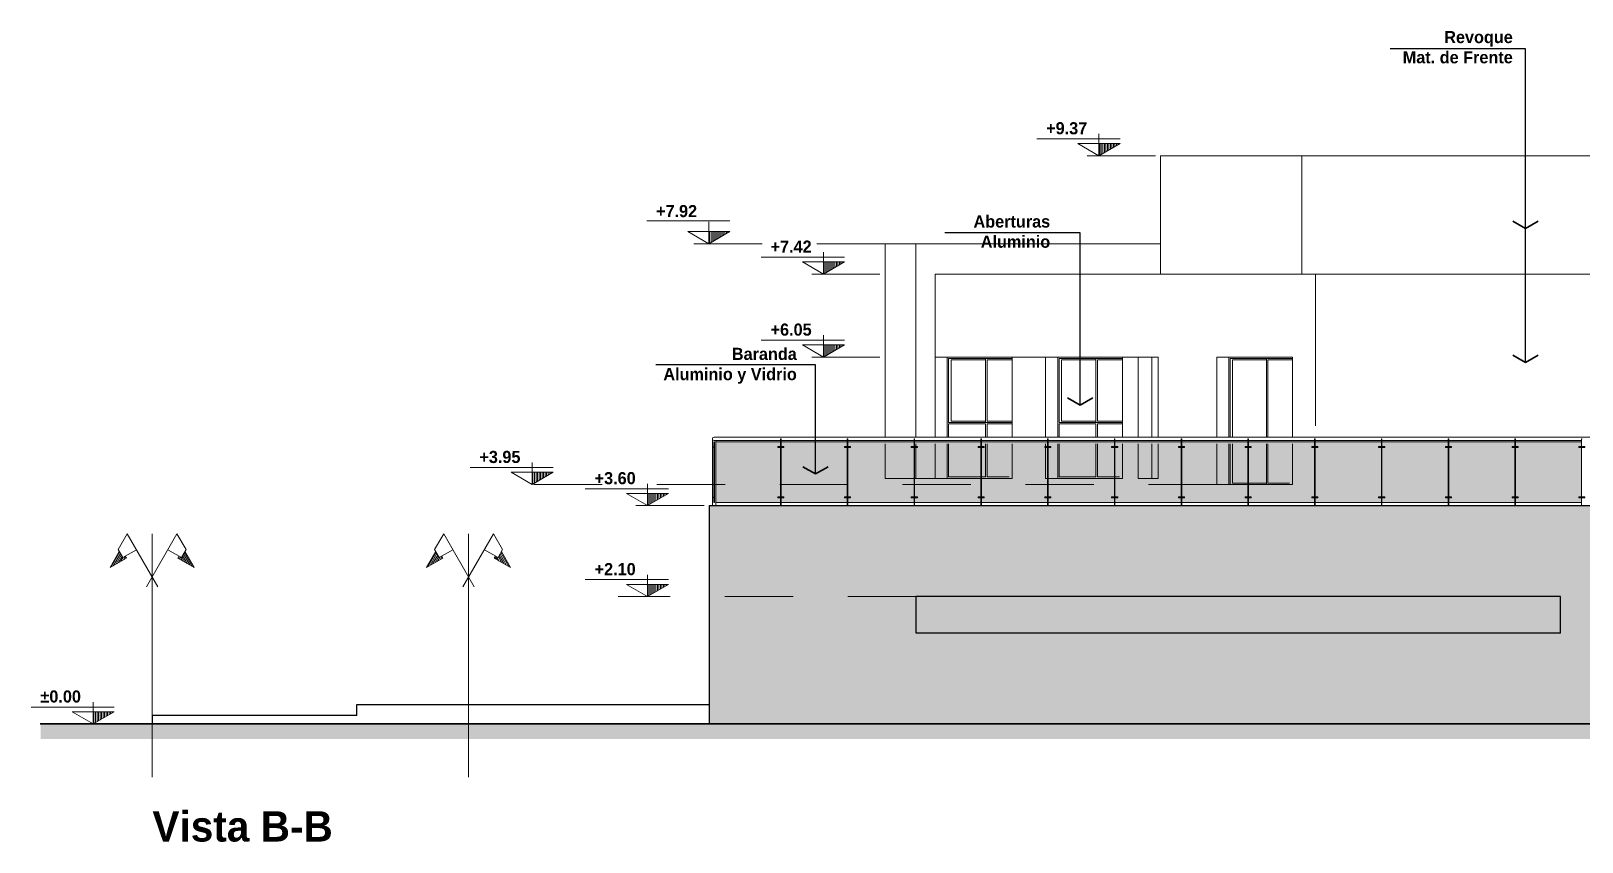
# Model space of a CAD drawing. Header units: millimetres. Extents: x 110427 to 125914, y 76277 to 76441.
# Drawn here: x 113971.12 to 113996.68, y 76370.08 to 76383.45 of the extents above; entities that cross this region are included whole.
import ezdxf

# ---------------------------------------------------------------- set-up
doc = ezdxf.new("R2010")
doc.units = ezdxf.units.MM
doc.linetypes.add('CENTER', pattern=[50.8, 31.75, -6.35, 6.35, -6.35])
doc.linetypes.add('JIS_02_0.7', pattern=[1.35, 0.75, -0.6])
for name, color, linetype, lineweight in [('02_CIVIL EXIST', 8, 'Continuous', 25), ('04_CIVIL A CONSTRUIR', 250, 'Continuous', 35), ('05_CIVIL A DEMOLER', 221, 'Continuous', 18), ('06_CIVIL VISTAS GRUESA', 244, 'Continuous', 13), ('08_CIVIL VISTAS FINO', 251, 'Continuous', 5), ('10_CIVIL EJES', 230, 'CENTER', 15), ('11_CARPINTERIA Y MOBILIARIO', 141, 'Continuous', 9), ('12_HATCH', 8, 'Continuous', 9), ('12_TEXTOS', 4, 'Continuous', 40), ('13_COTAS', 8, 'Continuous', 9), ('VIDRIOS', 254, 'Continuous', 9)]:
    doc.layers.add(name, color=color, linetype=linetype, lineweight=lineweight)
doc.layers.add('14_TEXTOS', color=4, linetype='Continuous')
doc.styles.add('JDS1', font='GOTHICB.TTF')
doc.dimstyles.new('1_100_JDS', dxfattribs={"dimscale": 100, "dimtxt": 2, "dimasz": 1.5, "dimexe": 1, "dimexo": 1, "dimgap": 0.75, "dimtad": 1, "dimlfac": 0.001, "dimzin": 4, "dimdsep": 46, "dimtxsty": 'JDS1', "dimcen": 0.09, "dimdle": 0.1, "dimclrd": 8, "dimclre": 8, "dimclrt": 150, "dimadec": 0, "dimazin": 0, "dimtfac": 1, "dimtmove": 2, "dimatfit": 0, "dimfxl": 0, "dimtolj": 1, "dimtzin": 0, "dimarcsym": 0})

msp = doc.modelspace()

# ---------------------------------------------------------------- hatches: boundary and pattern name
at = {"layer": '12_HATCH'}
for points in [[(113982.403, 76376.68), (113983.47, 76376.68), (113983.47, 76376.603), (113983.425, 76376.603), (113983.425, 76376.583), (113983.47, 76376.583), (113983.47, 76375.772), (113983.425, 76375.772), (113983.425, 76375.752), (113983.47, 76375.752), (113983.47, 76375.675), (113982.403, 76375.675), (113982.403, 76375.752), (113982.403, 76375.772), (113982.403, 76376.583), (113982.403, 76376.603)], [(113984.57, 76376.68), (113983.48, 76376.68), (113983.48, 76376.603), (113983.525, 76376.603), (113983.525, 76376.583), (113983.48, 76376.583), (113983.48, 76375.772), (113983.525, 76375.772), (113983.525, 76375.752), (113983.48, 76375.752), (113983.48, 76375.675), (113984.57, 76375.675), (113984.57, 76375.752), (113984.525, 76375.752), (113984.525, 76375.772), (113984.57, 76375.772), (113984.57, 76376.583), (113984.525, 76376.583), (113984.525, 76376.603), (113984.57, 76376.603)], [(113984.58, 76376.68), (113985.67, 76376.68), (113985.67, 76376.603), (113985.625, 76376.603), (113985.625, 76376.583), (113985.67, 76376.583), (113985.67, 76375.772), (113985.625, 76375.772), (113985.625, 76375.752), (113985.67, 76375.752), (113985.67, 76375.675), (113984.58, 76375.675), (113984.58, 76375.752), (113984.625, 76375.752), (113984.625, 76375.772), (113984.58, 76375.772), (113984.58, 76376.583), (113984.625, 76376.583), (113984.625, 76376.603), (113984.58, 76376.603)], [(113986.77, 76376.68), (113985.68, 76376.68), (113985.68, 76376.603), (113985.725, 76376.603), (113985.725, 76376.583), (113985.68, 76376.583), (113985.68, 76375.772), (113985.725, 76375.772), (113985.725, 76375.752), (113985.68, 76375.752), (113985.68, 76375.675), (113986.77, 76375.675), (113986.77, 76375.752), (113986.725, 76375.752), (113986.725, 76375.772), (113986.77, 76375.772), (113986.77, 76376.583), (113986.725, 76376.583), (113986.725, 76376.603), (113986.77, 76376.603)], [(113986.78, 76376.68), (113987.87, 76376.68), (113987.87, 76376.603), (113987.825, 76376.603), (113987.825, 76376.583), (113987.87, 76376.583), (113987.87, 76375.772), (113987.825, 76375.772), (113987.825, 76375.752), (113987.87, 76375.752), (113987.87, 76375.675), (113986.78, 76375.675), (113986.78, 76375.752), (113986.825, 76375.752), (113986.825, 76375.772), (113986.78, 76375.772), (113986.78, 76376.583), (113986.825, 76376.583), (113986.825, 76376.603), (113986.78, 76376.603)], [(113988.97, 76376.68), (113987.88, 76376.68), (113987.88, 76376.603), (113987.925, 76376.603), (113987.925, 76376.583), (113987.88, 76376.583), (113987.88, 76375.772), (113987.925, 76375.772), (113987.925, 76375.752), (113987.88, 76375.752), (113987.88, 76375.675), (113988.97, 76375.675), (113988.97, 76375.752), (113988.925, 76375.752), (113988.925, 76375.772), (113988.97, 76375.772), (113988.97, 76376.583), (113988.925, 76376.583), (113988.925, 76376.603), (113988.97, 76376.603)], [(113988.98, 76376.68), (113990.07, 76376.68), (113990.07, 76376.603), (113990.025, 76376.603), (113990.025, 76376.583), (113990.07, 76376.583), (113990.07, 76375.772), (113990.025, 76375.772), (113990.025, 76375.752), (113990.07, 76375.752), (113990.07, 76375.675), (113988.98, 76375.675), (113988.98, 76375.752), (113989.025, 76375.752), (113989.025, 76375.772), (113988.98, 76375.772), (113988.98, 76376.583), (113989.025, 76376.583), (113989.025, 76376.603), (113988.98, 76376.603)], [(113991.17, 76376.68), (113990.08, 76376.68), (113990.08, 76376.603), (113990.125, 76376.603), (113990.125, 76376.583), (113990.08, 76376.583), (113990.08, 76375.772), (113990.125, 76375.772), (113990.125, 76375.752), (113990.08, 76375.752), (113990.08, 76375.675), (113991.17, 76375.675), (113991.17, 76375.752), (113991.125, 76375.752), (113991.125, 76375.772), (113991.17, 76375.772), (113991.17, 76376.583), (113991.125, 76376.583), (113991.125, 76376.603), (113991.17, 76376.603)], [(113991.18, 76376.68), (113992.27, 76376.68), (113992.27, 76376.603), (113992.225, 76376.603), (113992.225, 76376.583), (113992.27, 76376.583), (113992.27, 76375.772), (113992.225, 76375.772), (113992.225, 76375.752), (113992.27, 76375.752), (113992.27, 76375.675), (113991.18, 76375.675), (113991.18, 76375.752), (113991.225, 76375.752), (113991.225, 76375.772), (113991.18, 76375.772), (113991.18, 76376.583), (113991.225, 76376.583), (113991.225, 76376.603), (113991.18, 76376.603)], [(113993.37, 76376.68), (113992.28, 76376.68), (113992.28, 76376.603), (113992.325, 76376.603), (113992.325, 76376.583), (113992.28, 76376.583), (113992.28, 76375.772), (113992.325, 76375.772), (113992.325, 76375.752), (113992.28, 76375.752), (113992.28, 76375.675), (113993.37, 76375.675), (113993.37, 76375.752), (113993.325, 76375.752), (113993.325, 76375.772), (113993.37, 76375.772), (113993.37, 76376.583), (113993.325, 76376.583), (113993.325, 76376.603), (113993.37, 76376.603)], [(113993.38, 76376.68), (113994.47, 76376.68), (113994.47, 76376.603), (113994.425, 76376.603), (113994.425, 76376.583), (113994.47, 76376.583), (113994.47, 76375.772), (113994.425, 76375.772), (113994.425, 76375.752), (113994.47, 76375.752), (113994.47, 76375.675), (113993.38, 76375.675), (113993.38, 76375.752), (113993.425, 76375.752), (113993.425, 76375.772), (113993.38, 76375.772), (113993.38, 76376.583), (113993.425, 76376.583), (113993.425, 76376.603), (113993.38, 76376.603)], [(113995.57, 76376.68), (113994.48, 76376.68), (113994.48, 76376.603), (113994.525, 76376.603), (113994.525, 76376.583), (113994.48, 76376.583), (113994.48, 76375.772), (113994.525, 76375.772), (113994.525, 76375.752), (113994.48, 76375.752), (113994.48, 76375.675), (113995.57, 76375.675), (113995.57, 76375.752), (113995.525, 76375.752), (113995.525, 76375.772), (113995.57, 76375.772), (113995.57, 76376.583), (113995.525, 76376.583), (113995.525, 76376.603), (113995.57, 76376.603)], [(113995.58, 76376.68), (113996.67, 76376.68), (113996.67, 76376.603), (113996.625, 76376.603), (113996.625, 76376.583), (113996.67, 76376.583), (113996.67, 76375.772), (113996.625, 76375.772), (113996.625, 76375.752), (113996.67, 76375.752), (113996.67, 76375.675), (113995.58, 76375.675), (113995.58, 76375.752), (113995.625, 76375.752), (113995.625, 76375.772), (113995.58, 76375.772), (113995.58, 76376.583), (113995.625, 76376.583), (113995.625, 76376.603), (113995.58, 76376.603)], [(113996.322, 76374.125), (113985.702, 76374.125), (113985.702, 76373.525), (113996.322, 76373.525)]]:
    msp.add_hatch(color=7, dxfattribs=at).paths.add_polyline_path(points)
h = msp.add_hatch(color=8, dxfattribs=at)
h.dxf.hatch_style = 1
h.paths.add_polyline_path([(113998.122, 76375.625), (113982.292, 76375.625), (113982.292, 76372.025), (113998.122, 76372.025)])
h.paths.add_polyline_path([(113996.322, 76374.125), (113996.322, 76373.525), (113985.702, 76373.525), (113985.702, 76374.125)], flags=16)
at = {"layer": '12_HATCH', "linetype": 'ByBlock', "lineweight": 9}
h = msp.add_hatch(dxfattribs=at)
h.set_pattern_fill('LINE', color=256, scale=0.1875, angle=600, style=0)
h.set_pattern_definition([(240, (114057.466645, 75469.917949), (0.0202974704, -0.01171875), [])])
h.paths.add_polyline_path([(113972.423, 76374.607), (113972.692, 76374.762), (113972.674, 76374.794), (113972.631, 76374.77), (113972.574, 76374.867)])
h = msp.add_hatch(dxfattribs=at)
h.set_pattern_fill('LINE', color=256, scale=0.1875, angle=600, style=0)
h.set_pattern_definition([(300, (113910.079808, 75469.917949), (-0.0202974704, -0.01171875), [])])
h.paths.add_polyline_path([(113973.655, 76374.867), (113973.599, 76374.77), (113973.556, 76374.794), (113973.537, 76374.762), (113973.806, 76374.607)])
h = msp.add_hatch(dxfattribs=at)
h.set_pattern_fill('LINE', color=256, scale=0.1875, angle=600, style=0)
h.set_pattern_definition([(240, (114062.682584, 75469.917949), (0.0202974704, -0.01171875), [])])
h.paths.add_polyline_path([(113977.639, 76374.607), (113977.908, 76374.762), (113977.89, 76374.794), (113977.847, 76374.77), (113977.79, 76374.867)])
h = msp.add_hatch(dxfattribs=at)
h.set_pattern_fill('LINE', color=256, scale=0.1875, angle=600, style=0)
h.set_pattern_definition([(300, (113915.295747, 75469.917949), (-0.0202974704, -0.01171875), [])])
h.paths.add_polyline_path([(113978.871, 76374.867), (113978.815, 76374.77), (113978.771, 76374.794), (113978.753, 76374.762), (113979.022, 76374.607)])
at = {"layer": '12_HATCH'}
h = msp.add_hatch(color=256, dxfattribs=at)
h.dxf.hatch_style = 1
h.paths.add_polyline_path([(114009.585, 76372.025), (113971.277, 76372.025), (113971.277, 76371.775), (114009.585, 76371.775)])
at = {"layer": '13_COTAS'}
h = msp.add_hatch(dxfattribs=at)
h.set_pattern_fill('LINE', color=256, scale=0.2, angle=90, style=0)
h.set_pattern_definition([(90, (113100.955375, 76510.40531), (0.025, 2e-18), [])])
h.paths.add_polyline_path([(113988.717, 76381.595), (113988.717, 76381.395), (113989.064, 76381.595)])
h = msp.add_hatch(dxfattribs=at)
h.set_pattern_fill('LINE', color=256, scale=0.2, angle=90, style=0)
h.set_pattern_definition([(90, (113094.52688, 76508.95531), (0.025, 2e-18), [])])
h.paths.add_polyline_path([(113982.289, 76380.145), (113982.289, 76379.945), (113982.635, 76380.145)])
h = msp.add_hatch(dxfattribs=at)
h.set_pattern_fill('LINE', color=256, scale=0.2, angle=90, style=0)
h.set_pattern_definition([(90, (113096.414566, 76508.45531), (0.025, 2e-18), [])])
h.paths.add_polyline_path([(113984.176, 76379.645), (113984.176, 76379.445), (113984.523, 76379.645)])
h = msp.add_hatch(dxfattribs=at)
h.set_pattern_fill('LINE', color=256, scale=0.2, angle=90, style=0)
h.set_pattern_definition([(90, (113096.414566, 76507.08531), (0.025, 2e-18), [])])
h.paths.add_polyline_path([(113984.176, 76378.275), (113984.176, 76378.075), (113984.523, 76378.275)])
h = msp.add_hatch(dxfattribs=at)
h.set_pattern_fill('LINE', color=256, scale=0.2, angle=90, style=0)
h.set_pattern_definition([(90, (113091.616127, 76504.98531), (0.025, 2e-18), [])])
h.paths.add_polyline_path([(113979.378, 76376.175), (113979.378, 76375.975), (113979.724, 76376.175)])
h = msp.add_hatch(dxfattribs=at)
h.set_pattern_fill('LINE', color=256, scale=0.2, angle=90, style=0)
h.set_pattern_definition([(90, (113093.515067, 76504.63531), (0.025, 2e-18), [])])
h.paths.add_polyline_path([(113981.277, 76375.825), (113981.277, 76375.625), (113981.623, 76375.825)])
h = msp.add_hatch(dxfattribs=at)
h.set_pattern_fill('LINE', color=256, scale=0.2, angle=90, style=0)
h.set_pattern_definition([(90, (113093.515067, 76503.13531), (0.025, 2e-18), [])])
h.paths.add_polyline_path([(113981.277, 76374.325), (113981.277, 76374.125), (113981.623, 76374.325)])
h = msp.add_hatch(dxfattribs=at)
h.set_pattern_fill('LINE', color=256, scale=0.2, angle=90, style=0)
h.set_pattern_definition([(90, (113084.382397, 76501.03531), (0.025, 2e-18), [])])
h.paths.add_polyline_path([(113972.144, 76372.225), (113972.144, 76372.025), (113972.491, 76372.225)])

# ---------------------------------------------------------------- linework, layer by layer
at = {"layer": '02_CIVIL EXIST'}
for p, q in [((113982.292, 76375.625), (113982.292, 76372.025)), ((113982.292, 76375.625), (113998.122, 76375.625)), ((113985.702, 76373.525), (113985.702, 76374.125)), ((113996.322, 76374.125), (113985.702, 76374.125)), ((113996.322, 76373.525), (113996.322, 76374.125)), ((113996.322, 76373.525), (113985.702, 76373.525)), ((113976.488, 76372.345), (113982.292, 76372.345)), ((113976.488, 76372.165), (113976.488, 76372.345)), ((113976.488, 76372.165), (113973.115, 76372.165)), ((113973.115, 76372.165), (113973.115, 76372.025))]:
    msp.add_line(p, q, dxfattribs=at)
at = {"layer": '04_CIVIL A CONSTRUIR'}
for p, q in [((113995.744, 76380.198), (113995.536, 76380.318)), ((113995.744, 76380.198), (113995.952, 76380.318)), ((113995.744, 76377.984), (113995.536, 76378.104)), ((113995.744, 76377.984), (113995.952, 76378.104)), ((113988.407, 76377.282), (113988.2, 76377.402)), ((113988.407, 76377.282), (113988.615, 76377.402)), ((113984.046, 76376.148), (113983.839, 76376.268)), ((113984.046, 76376.148), (113984.254, 76376.268)), ((113971.273, 76372.025), (114009.609, 76372.025))]:
    msp.add_line(p, q, dxfattribs=at)
at = {"layer": '05_CIVIL A DEMOLER'}
for q in [(113992.284, 76376.943), (113998.737, 76379.445)]:
    msp.add_line((113992.284, 76379.445), q, dxfattribs=at)
at = {"layer": '06_CIVIL VISTAS GRUESA'}
for p, q in [((113991.904, 76378.075), (113990.657, 76378.075)), ((113990.657, 76378.075), (113990.657, 76376.755)), ((113990.856, 76378.075), (113990.856, 76376.755)), ((113991.904, 76378.075), (113991.904, 76376.755)), ((113982.348, 76376.727), (113982.348, 76375.625)), ((113982.37, 76376.603), (113982.37, 76376.68)), ((113982.38, 76376.68), (113982.37, 76376.68)), ((113982.375, 76376.755), (114004.395, 76376.755)), ((113982.375, 76376.7), (113983.47, 76376.7)), ((113982.38, 76375.675), (113982.38, 76376.68)), ((113982.403, 76376.7), (113982.403, 76375.625)), ((113982.403, 76376.68), (113983.47, 76376.68)), ((113983.47, 76376.603), (113983.47, 76376.727)), ((113983.48, 76376.727), (113983.47, 76376.727)), ((113983.48, 76376.603), (113983.48, 76376.727)), ((113983.48, 76376.7), (113984.57, 76376.7)), ((113984.57, 76376.68), (113983.48, 76376.68)), ((113984.57, 76376.603), (113984.57, 76376.727)), ((113984.58, 76376.727), (113984.57, 76376.727)), ((113984.58, 76376.603), (113984.58, 76376.727)), ((113984.58, 76376.7), (113985.67, 76376.7)), ((113984.58, 76376.68), (113985.67, 76376.68)), ((113985.67, 76376.603), (113985.67, 76376.727)), ((113985.68, 76376.727), (113985.67, 76376.727)), ((113985.68, 76376.603), (113985.68, 76376.727)), ((113985.68, 76376.7), (113986.77, 76376.7)), ((113986.77, 76376.68), (113985.68, 76376.68)), ((113986.77, 76376.603), (113986.77, 76376.727)), ((113986.78, 76376.727), (113986.77, 76376.727)), ((113986.78, 76376.603), (113986.78, 76376.727)), ((113986.78, 76376.7), (113987.87, 76376.7)), ((113986.78, 76376.68), (113987.87, 76376.68)), ((113987.87, 76376.603), (113987.87, 76376.727)), ((113987.88, 76376.727), (113987.87, 76376.727)), ((113987.88, 76376.603), (113987.88, 76376.727)), ((113987.88, 76376.7), (113988.97, 76376.7)), ((113988.97, 76376.68), (113987.88, 76376.68)), ((113988.97, 76376.603), (113988.97, 76376.727)), ((113988.98, 76376.727), (113988.97, 76376.727)), ((113988.98, 76376.603), (113988.98, 76376.727)), ((113988.98, 76376.7), (113990.07, 76376.7)), ((113988.98, 76376.68), (113990.07, 76376.68)), ((113990.07, 76376.603), (113990.07, 76376.727)), ((113990.08, 76376.727), (113990.07, 76376.727)), ((113990.08, 76376.603), (113990.08, 76376.727)), ((113990.08, 76376.7), (113991.17, 76376.7)), ((113991.17, 76376.68), (113990.08, 76376.68)), ((113991.17, 76376.603), (113991.17, 76376.727)), ((113991.18, 76376.727), (113991.17, 76376.727)), ((113991.18, 76376.603), (113991.18, 76376.727)), ((113991.18, 76376.7), (113992.27, 76376.7)), ((113991.18, 76376.68), (113992.27, 76376.68)), ((113992.27, 76376.603), (113992.27, 76376.727)), ((113992.28, 76376.727), (113992.27, 76376.727)), ((113992.28, 76376.603), (113992.28, 76376.727)), ((113992.28, 76376.7), (113993.37, 76376.7)), ((113993.37, 76376.68), (113992.28, 76376.68)), ((113993.37, 76376.603), (113993.37, 76376.727)), ((113993.38, 76376.727), (113993.37, 76376.727)), ((113993.38, 76376.603), (113993.38, 76376.727)), ((113993.38, 76376.7), (113994.47, 76376.7)), ((113993.38, 76376.68), (113994.47, 76376.68)), ((113994.47, 76376.603), (113994.47, 76376.727)), ((113994.48, 76376.727), (113994.47, 76376.727)), ((113994.48, 76376.603), (113994.48, 76376.727)), ((113994.48, 76376.7), (113995.57, 76376.7)), ((113995.57, 76376.68), (113994.48, 76376.68)), ((113995.57, 76376.603), (113995.57, 76376.727)), ((113995.58, 76376.727), (113995.57, 76376.727)), ((113995.58, 76376.603), (113995.58, 76376.727)), ((113995.58, 76376.7), (113996.67, 76376.7)), ((113995.58, 76376.68), (113996.67, 76376.68)), ((113996.67, 76376.603), (113996.67, 76376.727)), ((113996.68, 76376.727), (113996.67, 76376.727)), ((113982.37, 76375.675), (113982.37, 76376.583)), ((113983.47, 76375.772), (113983.47, 76376.583)), ((113983.48, 76375.772), (113983.48, 76376.583)), ((113984.57, 76375.772), (113984.57, 76376.583)), ((113984.58, 76375.772), (113984.58, 76376.583)), ((113985.67, 76375.772), (113985.67, 76376.583)), ((113985.68, 76375.772), (113985.68, 76376.583)), ((113986.77, 76375.772), (113986.77, 76376.583)), ((113986.78, 76375.772), (113986.78, 76376.583)), ((113987.87, 76375.772), (113987.87, 76376.583)), ((113987.88, 76375.772), (113987.88, 76376.583)), ((113988.97, 76375.772), (113988.97, 76376.583)), ((113988.98, 76375.772), (113988.98, 76376.583)), ((113990.07, 76375.772), (113990.07, 76376.583)), ((113990.08, 76375.772), (113990.08, 76376.583)), ((113991.17, 76375.772), (113991.17, 76376.583)), ((113991.18, 76375.772), (113991.18, 76376.583)), ((113992.27, 76375.772), (113992.27, 76376.583)), ((113992.28, 76375.772), (113992.28, 76376.583)), ((113993.37, 76375.772), (113993.37, 76376.583)), ((113993.38, 76375.772), (113993.38, 76376.583)), ((113994.47, 76375.772), (113994.47, 76376.583)), ((113994.48, 76375.772), (113994.48, 76376.583)), ((113995.57, 76375.772), (113995.57, 76376.583)), ((113995.58, 76375.772), (113995.58, 76376.583)), ((113996.67, 76375.772), (113996.67, 76376.583)), ((113982.38, 76375.675), (113982.37, 76375.675)), ((113982.403, 76375.675), (113983.47, 76375.675)), ((113983.47, 76375.625), (113983.47, 76375.752)), ((113983.48, 76375.625), (113983.48, 76375.752)), ((113984.57, 76375.675), (113983.48, 76375.675)), ((113984.57, 76375.625), (113984.57, 76375.752)), ((113984.58, 76375.625), (113984.58, 76375.752)), ((113984.58, 76375.675), (113985.67, 76375.675)), ((113985.67, 76375.625), (113985.67, 76375.752)), ((113985.68, 76375.625), (113985.68, 76375.752)), ((113986.77, 76375.675), (113985.68, 76375.675)), ((113986.77, 76375.625), (113986.77, 76375.752)), ((113986.78, 76375.625), (113986.78, 76375.752)), ((113986.78, 76375.675), (113987.87, 76375.675)), ((113987.87, 76375.625), (113987.87, 76375.752)), ((113987.88, 76375.625), (113987.88, 76375.752)), ((113988.97, 76375.675), (113987.88, 76375.675)), ((113988.97, 76375.625), (113988.97, 76375.752)), ((113988.98, 76375.625), (113988.98, 76375.752)), ((113988.98, 76375.675), (113990.07, 76375.675)), ((113990.07, 76375.625), (113990.07, 76375.752)), ((113990.08, 76375.625), (113990.08, 76375.752)), ((113990.08, 76375.675), (113991.17, 76375.675)), ((113991.17, 76375.625), (113991.17, 76375.752)), ((113991.18, 76375.625), (113991.18, 76375.752)), ((113991.18, 76375.675), (113992.27, 76375.675)), ((113992.27, 76375.625), (113992.27, 76375.752)), ((113992.28, 76375.625), (113992.28, 76375.752)), ((113993.37, 76375.675), (113992.28, 76375.675)), ((113993.37, 76375.625), (113993.37, 76375.752)), ((113993.38, 76375.625), (113993.38, 76375.752)), ((113993.38, 76375.675), (113994.47, 76375.675)), ((113994.47, 76375.625), (113994.47, 76375.752)), ((113994.48, 76375.625), (113994.48, 76375.752)), ((113995.57, 76375.675), (113994.48, 76375.675)), ((113995.57, 76375.625), (113995.57, 76375.752)), ((113995.58, 76375.625), (113995.58, 76375.752)), ((113995.58, 76375.675), (113996.67, 76375.675)), ((113996.67, 76375.625), (113996.67, 76375.752))]:
    msp.add_line(p, q, dxfattribs=at)
for points in [[(113982.37, 76376.583), (113982.37, 76376.603), (113982.366, 76376.603), (113982.366, 76376.583)], [(113982.38, 76376.583), (113982.38, 76376.603), (113982.384, 76376.603), (113982.384, 76376.583)], [(113983.525, 76376.583), (113983.525, 76376.603), (113983.425, 76376.603), (113983.425, 76376.583)], [(113984.625, 76376.583), (113984.625, 76376.603), (113984.525, 76376.603), (113984.525, 76376.583)], [(113985.725, 76376.583), (113985.725, 76376.603), (113985.625, 76376.603), (113985.625, 76376.583)], [(113986.825, 76376.583), (113986.825, 76376.603), (113986.725, 76376.603), (113986.725, 76376.583)], [(113987.925, 76376.583), (113987.925, 76376.603), (113987.825, 76376.603), (113987.825, 76376.583)], [(113989.025, 76376.583), (113989.025, 76376.603), (113988.925, 76376.603), (113988.925, 76376.583)], [(113990.125, 76376.583), (113990.125, 76376.603), (113990.025, 76376.603), (113990.025, 76376.583)], [(113991.225, 76376.583), (113991.225, 76376.603), (113991.125, 76376.603), (113991.125, 76376.583)], [(113992.325, 76376.583), (113992.325, 76376.603), (113992.225, 76376.603), (113992.225, 76376.583)], [(113993.425, 76376.583), (113993.425, 76376.603), (113993.325, 76376.603), (113993.325, 76376.583)], [(113994.525, 76376.583), (113994.525, 76376.603), (113994.425, 76376.603), (113994.425, 76376.583)], [(113995.625, 76376.583), (113995.625, 76376.603), (113995.525, 76376.603), (113995.525, 76376.583)], [(113996.725, 76376.583), (113996.725, 76376.603), (113996.625, 76376.603), (113996.625, 76376.583)], [(113982.37, 76375.752), (113982.37, 76375.772), (113982.366, 76375.772), (113982.366, 76375.752)], [(113982.38, 76375.752), (113982.38, 76375.772), (113982.384, 76375.772), (113982.384, 76375.752)], [(113983.525, 76375.752), (113983.525, 76375.772), (113983.425, 76375.772), (113983.425, 76375.752)], [(113984.625, 76375.752), (113984.625, 76375.772), (113984.525, 76375.772), (113984.525, 76375.752)], [(113985.725, 76375.752), (113985.725, 76375.772), (113985.625, 76375.772), (113985.625, 76375.752)], [(113986.825, 76375.752), (113986.825, 76375.772), (113986.725, 76375.772), (113986.725, 76375.752)], [(113987.925, 76375.752), (113987.925, 76375.772), (113987.825, 76375.772), (113987.825, 76375.752)], [(113989.025, 76375.752), (113989.025, 76375.772), (113988.925, 76375.772), (113988.925, 76375.752)], [(113990.125, 76375.752), (113990.125, 76375.772), (113990.025, 76375.772), (113990.025, 76375.752)], [(113991.225, 76375.752), (113991.225, 76375.772), (113991.125, 76375.772), (113991.125, 76375.752)], [(113992.325, 76375.752), (113992.325, 76375.772), (113992.225, 76375.772), (113992.225, 76375.752)], [(113993.425, 76375.752), (113993.425, 76375.772), (113993.325, 76375.772), (113993.325, 76375.752)], [(113994.525, 76375.752), (113994.525, 76375.772), (113994.425, 76375.772), (113994.425, 76375.752)], [(113995.625, 76375.752), (113995.625, 76375.772), (113995.525, 76375.772), (113995.525, 76375.752)], [(113996.725, 76375.752), (113996.725, 76375.772), (113996.625, 76375.772), (113996.625, 76375.752)]]:
    msp.add_lwpolyline(points, close=True, dxfattribs=at)
msp.add_arc((113982.375, 76376.727), 0.0276, 90, 270, dxfattribs=at)
at = {"layer": '08_CIVIL VISTAS FINO'}
for p, q in [((113989.733, 76381.395), (113997.132, 76381.395)), ((113989.733, 76381.395), (113989.733, 76379.445)), ((113992.057, 76381.395), (113992.057, 76379.445)), ((113986.216, 76378.075), (113986.216, 76376.755)), ((113986.239, 76378.052), (113986.239, 76376.998)), ((113987.284, 76378.052), (113986.239, 76378.052)), ((113986.279, 76378.029), (113986.846, 76378.029)), ((113986.279, 76378.029), (113986.279, 76377.021)), ((113986.846, 76376.998), (113986.846, 76378.052)), ((113986.873, 76378.029), (113987.284, 76378.029)), ((113986.873, 76377.021), (113986.873, 76378.029)), ((113987.284, 76378.075), (113987.284, 76376.755)), ((113987.838, 76378.075), (113987.838, 76376.755)), ((113988.037, 76378.075), (113988.037, 76376.755)), ((113988.06, 76378.052), (113988.06, 76376.998)), ((113989.106, 76378.052), (113988.06, 76378.052)), ((113988.1, 76378.029), (113988.667, 76378.029)), ((113988.1, 76378.029), (113988.1, 76377.021)), ((113988.667, 76376.998), (113988.667, 76378.052)), ((113988.695, 76378.029), (113989.106, 76378.029)), ((113988.695, 76377.021), (113988.695, 76378.029)), ((113989.106, 76378.075), (113989.106, 76376.755)), ((113989.364, 76378.075), (113989.364, 76376.755)), ((113989.59, 76378.075), (113989.59, 76376.755)), ((113989.693, 76378.075), (113989.693, 76376.755)), ((113990.879, 76378.052), (113990.879, 76376.755)), ((113991.904, 76378.052), (113990.879, 76378.052)), ((113990.919, 76378.029), (113991.476, 76378.029)), ((113990.919, 76378.029), (113990.919, 76376.755)), ((113991.476, 76376.755), (113991.476, 76378.052)), ((113991.499, 76378.029), (113991.904, 76378.029)), ((113991.499, 76376.755), (113991.499, 76378.029)), ((113986.239, 76376.998), (113987.284, 76376.998)), ((113986.239, 76376.998), (113987.284, 76376.998)), ((113986.239, 76376.975), (113986.239, 76376.755)), ((113986.239, 76376.975), (113986.846, 76376.975)), ((113986.279, 76377.021), (113986.846, 76377.021)), ((113986.846, 76376.755), (113986.846, 76376.975)), ((113986.873, 76377.021), (113987.284, 76377.021)), ((113986.873, 76376.755), (113986.873, 76376.975)), ((113986.873, 76376.975), (113987.284, 76376.975)), ((113988.06, 76376.998), (113989.106, 76376.998)), ((113988.06, 76376.998), (113989.106, 76376.998)), ((113988.06, 76376.975), (113988.06, 76376.755)), ((113988.06, 76376.975), (113988.667, 76376.975)), ((113988.1, 76377.021), (113988.667, 76377.021)), ((113988.667, 76376.755), (113988.667, 76376.975)), ((113988.695, 76377.021), (113989.106, 76377.021)), ((113988.695, 76376.755), (113988.695, 76376.975)), ((113988.695, 76376.975), (113989.106, 76376.975)), ((113985.192, 76376.644), (113985.192, 76376.075)), ((113985.699, 76376.644), (113985.699, 76376.603)), ((113986.016, 76376.644), (113986.016, 76376.075)), ((113986.216, 76376.644), (113986.216, 76376.075)), ((113986.239, 76376.644), (113986.239, 76376.098)), ((113986.846, 76376.098), (113986.846, 76376.644)), ((113986.873, 76376.098), (113986.873, 76376.644)), ((113987.284, 76376.644), (113987.284, 76376.075)), ((113987.838, 76376.644), (113987.838, 76376.603)), ((113988.037, 76376.644), (113988.037, 76376.075)), ((113988.06, 76376.644), (113988.06, 76376.098)), ((113988.667, 76376.098), (113988.667, 76376.644)), ((113988.695, 76376.098), (113988.695, 76376.644)), ((113989.106, 76376.644), (113989.106, 76376.075)), ((113989.364, 76376.644), (113989.364, 76376.075)), ((113989.59, 76376.644), (113989.59, 76376.075)), ((113989.693, 76376.644), (113989.693, 76376.075)), ((113990.657, 76376.644), (113990.657, 76375.975)), ((113990.856, 76376.644), (113990.856, 76375.975)), ((113990.879, 76376.644), (113990.879, 76375.975)), ((113990.919, 76376.644), (113990.919, 76375.998)), ((113991.476, 76375.975), (113991.476, 76376.644)), ((113991.499, 76375.998), (113991.499, 76376.644)), ((113991.904, 76376.644), (113991.904, 76375.975)), ((113985.699, 76376.583), (113985.699, 76376.075)), ((113987.838, 76376.583), (113987.838, 76376.075)), ((113986.77, 76376.098), (113986.239, 76376.098)), ((113986.846, 76376.098), (113986.78, 76376.098)), ((113987.235, 76376.098), (113986.873, 76376.098)), ((113988.667, 76376.098), (113988.06, 76376.098)), ((113988.97, 76376.098), (113988.695, 76376.098)), ((113989.056, 76376.098), (113988.98, 76376.098)), ((113985.67, 76376.075), (113985.192, 76376.075)), ((113986.77, 76376.075), (113985.68, 76376.075)), ((113987.284, 76376.075), (113986.78, 76376.075)), ((113987.87, 76376.075), (113987.838, 76376.075)), ((113988.97, 76376.075), (113987.88, 76376.075)), ((113989.106, 76376.075), (113988.98, 76376.075)), ((113989.693, 76376.075), (113989.364, 76376.075)), ((113990.657, 76375.975), (113991.17, 76375.975)), ((113990.657, 76375.975), (113991.17, 76375.975)), ((113990.919, 76375.998), (113991.17, 76375.998)), ((113991.18, 76375.998), (113991.476, 76375.998)), ((113991.18, 76375.975), (113991.904, 76375.975)), ((113991.18, 76375.975), (113991.904, 76375.975)), ((113991.499, 76375.998), (113991.854, 76375.998))]:
    msp.add_line(p, q, dxfattribs=at)
at = {"layer": '10_CIVIL EJES', "ltscale": 0.25}
for p, q in [((113973.115, 76375.16), (113973.115, 76371.15)), ((113978.331, 76375.16), (113978.331, 76371.15))]:
    msp.add_line(p, q, dxfattribs=at)
at = {"layer": '11_CARPINTERIA Y MOBILIARIO'}
for p, q in [((113985.192, 76379.945), (113985.192, 76376.755)), ((113985.192, 76379.945), (113985.699, 76379.945)), ((113985.699, 76379.945), (113985.699, 76376.755)), ((113985.699, 76379.945), (113989.733, 76379.945)), ((113986.016, 76379.445), (113986.016, 76376.755)), ((113986.016, 76379.445), (113992.284, 76379.445)), ((113987.284, 76378.075), (113986.016, 76378.075)), ((113987.284, 76378.075), (113989.693, 76378.075)), ((113989.106, 76378.075), (113987.838, 76378.075)), ((113989.693, 76378.075), (113989.364, 76378.075))]:
    msp.add_line(p, q, dxfattribs=at)
at = {"layer": '12_HATCH', "linetype": 'ByBlock', "lineweight": 9}
for p, q in [((113972.555, 76374.9), (113972.705, 76375.16)), ((113973.208, 76374.289), (113972.705, 76375.16)), ((113973.021, 76374.289), (113973.524, 76375.16)), ((113973.674, 76374.9), (113973.524, 76375.16)), ((113977.771, 76374.9), (113977.921, 76375.16)), ((113978.424, 76374.289), (113977.921, 76375.16)), ((113978.237, 76374.289), (113978.74, 76375.16)), ((113978.89, 76374.9), (113978.74, 76375.16)), ((113972.423, 76374.607), (113972.574, 76374.867)), ((113972.631, 76374.77), (113972.555, 76374.9)), ((113972.631, 76374.77), (113972.856, 76374.899)), ((113973.599, 76374.77), (113973.374, 76374.899)), ((113973.599, 76374.77), (113973.674, 76374.9)), ((113973.806, 76374.607), (113973.655, 76374.867)), ((113977.639, 76374.607), (113977.79, 76374.867)), ((113977.847, 76374.77), (113977.771, 76374.9)), ((113977.847, 76374.77), (113978.072, 76374.899)), ((113978.815, 76374.77), (113978.59, 76374.899)), ((113978.815, 76374.77), (113978.89, 76374.9)), ((113979.022, 76374.607), (113978.871, 76374.867)), ((113972.423, 76374.607), (113972.692, 76374.762)), ((113972.692, 76374.762), (113972.674, 76374.794)), ((113973.537, 76374.762), (113973.556, 76374.794)), ((113973.806, 76374.607), (113973.537, 76374.762)), ((113977.639, 76374.607), (113977.908, 76374.762)), ((113977.908, 76374.762), (113977.89, 76374.794)), ((113978.753, 76374.762), (113978.771, 76374.794)), ((113979.022, 76374.607), (113978.753, 76374.762))]:
    msp.add_line(p, q, dxfattribs=at)
at = {"layer": '13_COTAS'}
for p, q in [((113988.717, 76381.395), (113988.717, 76381.755)), ((113988.717, 76381.395), (113988.717, 76381.755)), ((113989.064, 76381.675), (113987.693, 76381.675)), ((113988.371, 76381.595), (113989.064, 76381.595)), ((113988.717, 76381.395), (113988.371, 76381.595)), ((113989.064, 76381.595), (113988.717, 76381.395)), ((113982.635, 76380.321), (113981.265, 76380.321)), ((113982.289, 76379.945), (113982.289, 76380.305)), ((113982.289, 76379.945), (113982.289, 76380.305)), ((113981.942, 76380.145), (113982.635, 76380.145)), ((113982.289, 76379.945), (113981.942, 76380.145)), ((113982.635, 76380.145), (113982.289, 76379.945)), ((113984.523, 76379.725), (113983.152, 76379.725)), ((113984.176, 76379.445), (113984.176, 76379.805)), ((113984.176, 76379.445), (113984.176, 76379.805)), ((113983.83, 76379.645), (113984.523, 76379.645)), ((113984.176, 76379.445), (113983.83, 76379.645)), ((113984.523, 76379.645), (113984.176, 76379.445)), ((113984.176, 76378.075), (113984.176, 76378.435)), ((113984.176, 76378.075), (113984.176, 76378.435)), ((113984.523, 76378.355), (113983.152, 76378.355)), ((113983.83, 76378.275), (113984.523, 76378.275)), ((113984.176, 76378.075), (113983.83, 76378.275)), ((113984.523, 76378.275), (113984.176, 76378.075)), ((113979.378, 76375.975), (113979.378, 76376.335)), ((113979.378, 76375.975), (113979.378, 76376.335)), ((113979.724, 76376.255), (113978.354, 76376.255)), ((113979.032, 76376.175), (113979.724, 76376.175)), ((113979.378, 76375.975), (113979.032, 76376.175)), ((113979.724, 76376.175), (113979.378, 76375.975)), ((113981.623, 76375.905), (113980.253, 76375.905)), ((113980.93, 76375.825), (113981.623, 76375.825)), ((113981.277, 76375.625), (113980.93, 76375.825)), ((113981.277, 76375.625), (113981.277, 76375.985)), ((113981.277, 76375.625), (113981.277, 76375.985)), ((113981.623, 76375.825), (113981.277, 76375.625)), ((113981.623, 76374.405), (113980.253, 76374.405)), ((113980.93, 76374.325), (113981.623, 76374.325)), ((113981.277, 76374.125), (113980.93, 76374.325)), ((113981.277, 76374.125), (113981.277, 76374.485)), ((113981.277, 76374.125), (113981.277, 76374.485)), ((113981.623, 76374.325), (113981.277, 76374.125)), ((113972.491, 76372.305), (113971.12, 76372.305)), ((113972.144, 76372.025), (113972.144, 76372.385)), ((113972.144, 76372.025), (113972.144, 76372.385)), ((113971.798, 76372.225), (113972.491, 76372.225)), ((113972.144, 76372.025), (113971.798, 76372.225)), ((113972.491, 76372.225), (113972.144, 76372.025))]:
    msp.add_line(p, q, dxfattribs=at)
at = {"layer": '13_COTAS', "linetype": 'JIS_02_0.7', "ltscale": 1.5}
for p, q in [((113989.649, 76381.395), (113988.238, 76381.395)), ((113985.192, 76379.945), (113981.809, 76379.945)), ((113985.108, 76379.445), (113983.697, 76379.445)), ((113985.108, 76378.075), (113983.697, 76378.075)), ((113990.657, 76375.975), (113978.898, 76375.975)), ((113982.209, 76375.625), (113980.797, 76375.625)), ((113985.702, 76374.125), (113980.797, 76374.125))]:
    msp.add_line(p, q, dxfattribs=at)

# ---------------------------------------------------------------- texts
at = {"layer": '12_TEXTOS', "color": 150, "char_height": 0.2, "width": 2.57308, "attachment_point": 9, "style": 'JDS1'}
for s, insert in [('Revoque\\PMat. de Frente', (113995.535, 76382.916)), ('Aberturas\\PAluminio', (113987.913, 76379.875))]:
    msp.add_mtext(s, dxfattribs=dict(at, insert=insert))
at = {"layer": '14_TEXTOS', "color": 150, "insert": (113983.738, 76377.634), "char_height": 0.2, "width": 2.57308, "attachment_point": 9, "style": 'JDS1'}
msp.add_mtext('Baranda\\PAluminio y Vidrio', dxfattribs=at)
at = {"layer": '14_TEXTOS', "insert": (113973.12, 76370.079), "char_height": 0.4, "width": 9.59338, "attachment_point": 7, "style": 'JDS1'}
msp.add_mtext('{\\H1.25x;Vista B-B} ', dxfattribs=at)
at = {"layer": 'VIDRIOS', "color": 150, "char_height": 0.2, "attachment_point": 5, "style": 'JDS1'}
for s, insert, width in [('+9.37', (113988.185, 76381.847), 1.17721), ('+7.92', (113981.757, 76380.481), 0.78175), ('+7.42', (113983.644, 76379.897), 0.78175), ('+6.05', (113983.644, 76378.527), 0.78175)]:
    msp.add_mtext(s, dxfattribs=dict(at, insert=insert, width=width))
for s, insert in [('+3.95', (113978.846, 76376.427)), ('+3.60', (113980.745, 76376.077)), ('+2.10', (113980.745, 76374.577)), ('±0.00', (113971.609, 76372.477))]:
    msp.add_mtext(s, dxfattribs=dict(at, insert=insert))

# ---------------------------------------------------------------- leaders
at = {"layer": '11_CARPINTERIA Y MOBILIARIO'}
msp.add_leader([(113988.407, 76377.282), (113988.407, 76380.124), (113986.179, 76380.124)], dimstyle='1_100_JDS', override={"dimgap": 0.75, "dimtad": 0, "dimldrblk": 'None'}, dxfattribs=at)
at = {"layer": '13_COTAS'}
for points in [[(113995.744, 76377.984), (113995.744, 76383.157), (113993.516, 76383.157)], [(113984.046, 76376.148), (113984.046, 76377.946), (113981.415, 76377.946)]]:
    msp.add_leader(points, dimstyle='1_100_JDS', override={"dimgap": 0.75, "dimtad": 0, "dimldrblk": 'None'}, dxfattribs=at)

doc.saveas('drawing.dxf')
